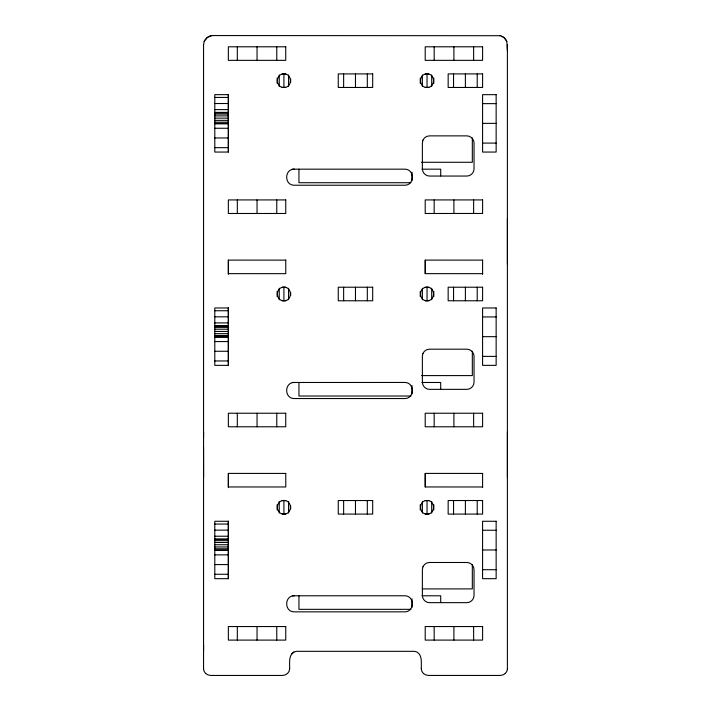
<?xml version="1.0" encoding="UTF-8"?>
<svg xmlns="http://www.w3.org/2000/svg" width="711" height="711" viewBox="0 0 711 711"><rect width="100%" height="100%" fill="white"/><g stroke="black" fill="none" stroke-linecap="round" stroke-linejoin="round"><path stroke-width="1.07" d="M203.55 438.038L203.604 431.87M203.55 651.347L203.604 645.17M507.396 50.916L506.819 41.54M507.396 264.225L507.396 218.561M507.396 477.534L507.396 431.87M203.604 44.749L204.181 41.549M289.644 668.838L289.066 671.415L287.502 673.513M507.396 668.838L506.819 671.415L505.254 673.513M204.128 41.54L206.83 37.719L211.14 35.71M421.303 668.847C421.125 663.221 422.636 655.72 417.09 652.049L414.415 651.329L296.531 651.329L293.856 652.067C288.302 655.72 289.821 663.23 289.644 668.847M204.866 40.118L208.163 36.821M291.661 654.022L293.856 652.067M287.502 673.495L285.182 674.926L282.356 675.45L210.838 675.45L208.012 674.917L205.692 673.495M505.254 673.495L502.935 674.926L500.109 675.45L428.591 675.441L425.765 674.917L423.445 673.495M209.541 36.128L212.793 35.559L499.913 35.71M294.39 169.165C284.124 168.925 284.124 185.473 294.39 185.233L404.586 185.233C414.842 185.473 414.842 168.925 404.586 169.165L292.265 169.174M294.39 382.465C284.124 382.225 284.124 398.782 294.39 398.542L404.586 398.542C414.842 398.782 414.842 382.225 404.586 382.465L292.265 382.482M294.39 595.774C284.124 595.534 284.124 612.091 294.39 611.842L404.586 611.842C414.842 612.091 414.842 595.534 404.586 595.774L292.265 595.791M283.911 73.908C275.246 73.686 275.246 87.684 283.911 87.462C292.568 87.684 292.568 73.686 283.911 73.908L283.911 87.462M427.035 73.908C418.379 73.686 418.379 87.684 427.035 87.462C435.692 87.684 435.692 73.686 427.035 73.908L427.035 87.462M283.911 287.217C275.246 286.995 275.246 300.993 283.911 300.771C292.568 300.993 292.568 286.995 283.911 287.217L283.911 300.771M427.035 287.217C418.379 286.995 418.379 300.993 427.035 300.771C435.692 300.993 435.692 286.995 427.035 287.217L427.035 300.771M283.911 500.517C275.246 500.295 275.246 514.302 283.911 514.08C292.568 514.302 292.568 500.295 283.911 500.517L283.911 514.08M427.035 500.517C418.379 500.295 418.379 514.302 427.035 514.08C435.692 514.302 435.692 500.295 427.035 500.517L427.035 514.08M282.045 73.908L285.769 73.908M425.169 73.908L428.902 73.908M282.045 87.462L285.769 87.462M425.169 87.462L428.902 87.462M214.802 97.434L228.355 97.434M214.802 103.522L228.355 103.522M482.582 103.637L496.145 103.637M214.802 109.61L228.355 109.61M214.802 112.382L228.355 112.382M214.802 112.836L228.355 112.836M214.802 114.062L228.355 114.062M214.802 115.893L228.355 115.893M214.802 118.124L228.355 118.124M214.802 120.346L228.355 120.346M214.802 122.176L228.355 122.176M214.802 123.403L228.355 123.403M482.582 123.359L496.145 123.359M214.802 123.856L228.355 123.856M214.802 128.264L228.355 128.264M214.802 137.961L228.355 137.961M482.582 143.089L496.145 143.089M214.802 147.657L228.355 147.657M421.525 162.286L472.326 162.286L472.326 137.934M421.979 169.174L440.704 169.174L440.704 175.946M410.905 182.718L298.949 182.718L298.949 169.174M285.795 260.119L228.347 260.102L228.347 273.646L285.795 273.664L285.742 260.102M482.653 260.119L425.205 260.102L425.205 273.646L482.653 273.664M282.045 287.217L285.769 287.217M425.169 287.217L428.902 287.217M282.045 300.771L285.769 300.771M425.169 300.771L428.902 300.771M214.802 310.743L228.355 310.743M214.802 316.83L228.355 316.83M482.582 316.937L496.145 316.937M214.802 322.918L228.355 322.918M214.802 325.682L228.355 325.682M214.802 326.136L228.355 326.136M214.802 327.371L228.355 327.371M214.802 329.193L228.355 329.193M214.802 331.424L228.355 331.424M214.802 333.655L228.355 333.655M214.802 335.476L228.355 335.476M214.802 336.712L228.355 336.712M482.582 336.667L496.145 336.667M214.802 337.165L228.355 337.165M214.802 341.573L228.355 341.573M214.802 351.27L228.355 351.27M482.582 356.398L496.145 356.398M214.802 360.957L228.355 360.957M421.525 375.595L472.326 375.595L472.326 351.243M421.979 382.482L440.704 382.482L440.704 389.255M410.905 396.027L298.949 396.027L298.949 382.482M285.795 473.428L228.347 473.41L228.347 486.955L285.795 486.973L285.742 473.41M482.653 473.428L425.205 473.41L425.205 486.955L482.653 486.973M282.045 500.517L285.769 500.517M425.169 500.517L428.902 500.517M282.045 514.08L285.769 514.08M425.169 514.08L428.902 514.08M214.802 524.043L228.355 524.043M214.802 530.13L228.355 530.13M482.582 530.246L496.145 530.246M214.802 536.227L228.355 536.227M214.802 538.991L228.355 538.991M214.802 539.445L228.355 539.445M214.802 540.68L228.355 540.68M214.802 542.502L228.355 542.502M214.802 544.733L228.355 544.733M214.802 546.963L228.355 546.963M214.802 548.785L228.355 548.785M214.802 550.021L228.355 550.021M482.582 549.976L496.145 549.976M214.802 550.474L228.355 550.474M214.802 554.873L228.355 554.873M214.802 564.57L228.355 564.57M482.582 569.707L496.145 569.707M214.802 574.266L228.355 574.266M422.254 588.904L472.326 588.904L472.326 564.552M421.979 595.791L440.704 595.791L440.704 602.564M410.905 609.336L298.949 609.336L298.949 595.791M499.86 35.701L501.459 36.137M501.406 36.128L504.17 37.727L506.872 41.549M502.837 36.812L504.117 37.719M423.445 673.513L421.881 671.397L421.303 668.838M205.692 673.513L204.128 671.397L203.55 668.838M505.228 38.829L506.134 40.109M203.55 446.792L203.604 477.534M507.396 44.731L507.396 668.847M482.6 260.102L482.582 274.33M482.6 473.41L482.582 487.63M477.214 73.908L477.214 87.462M477.214 287.217L477.214 300.771M477.214 500.517L477.214 514.08M473.633 46.802L473.633 60.355M473.633 199.924L473.633 213.487M473.633 413.233L473.633 426.787M473.633 626.542L473.633 640.096M465.385 73.908L465.385 87.462M465.385 287.217L465.385 300.771M465.385 500.517L465.385 514.08M453.902 46.802L453.902 60.355M453.902 199.924L453.902 213.487M453.902 413.233L453.902 426.787M453.902 626.542L453.902 640.096M453.547 73.908L453.547 87.462M453.547 287.217L453.547 300.771M453.547 500.517L453.547 514.08M434.172 46.802L434.172 60.355M434.172 199.924L434.172 213.487M434.172 413.233L434.172 426.787M434.172 626.542L434.172 640.096M433.817 78.077L433.817 83.294M433.817 291.386L433.817 296.603M433.817 504.694L433.817 509.903M431.693 74.948L431.693 86.422M431.693 288.257L431.693 299.731M431.693 501.566L431.693 513.031M425.258 260.119L425.258 273.664M425.258 473.428L425.258 486.973M422.378 74.948L422.378 86.422M422.378 288.257L422.378 299.731M422.378 501.566L422.378 513.031M420.254 78.077L420.254 83.294M420.254 291.386L420.254 296.603M420.254 504.694L420.254 509.903M412.007 172.222L412.007 180.603M412.007 385.531L412.007 393.912M412.007 598.831L412.007 607.212M367.311 73.908L367.311 87.462M367.311 287.217L367.311 300.771M367.311 500.517L367.311 514.08M355.473 73.908L355.473 87.462M355.473 287.217L355.473 300.771M355.473 500.517L355.473 514.08M343.635 73.908L343.635 87.462M343.635 287.217L343.635 300.771M343.635 500.517L343.635 514.08M290.683 79.125L290.683 82.254M290.683 292.425L290.683 295.554M290.683 505.734L290.683 508.863M288.568 74.948L288.568 86.422M288.568 288.257L288.568 299.731M288.568 501.566L288.568 513.031M279.245 74.948L279.245 86.422M279.245 288.257L279.245 299.731M279.245 501.566L279.245 513.031M277.13 78.077L277.13 83.294M277.13 291.386L277.13 296.603M277.13 504.694L277.13 509.903M276.775 46.802L276.775 60.355M276.775 199.924L276.775 213.487M276.775 413.233L276.775 426.787M276.775 626.542L276.775 640.096M257.044 46.802L257.044 60.355M257.044 199.924L257.044 213.487M257.044 413.233L257.044 426.787M257.044 626.542L257.044 640.096M237.314 46.802L237.314 60.355M237.314 199.924L237.314 213.487M237.314 413.233L237.314 426.787M237.314 626.542L237.314 640.096M228.4 260.119L228.355 274.33M228.4 473.428L228.355 487.63M228.347 94.661L228.347 152.056M228.347 307.97L228.347 365.365M228.347 521.279L228.347 578.674M203.55 44.731L203.55 668.847M422.929 140.174L422.378 142.902L422.378 169.022C422.458 172.791 425.631 175.964 429.408 176.052L466.994 176.052C470.771 175.964 473.944 172.791 474.033 169.022L474.033 142.902C473.944 139.134 470.771 135.961 466.994 135.872L429.408 135.872L426.671 136.432L424.44 137.943L422.929 140.174M422.929 353.483L422.378 356.211L422.378 382.322C422.458 386.1 425.631 389.273 429.408 389.352L466.994 389.352C470.771 389.273 473.944 386.1 474.033 382.322L474.033 356.211C473.944 352.434 470.771 349.261 466.994 349.181L429.408 349.181L426.671 349.732L424.44 351.243L422.929 353.483M422.929 566.791L422.378 569.52L422.378 595.631C422.458 599.409 425.631 602.581 429.408 602.661L466.994 602.661C470.771 602.581 473.944 599.409 474.033 595.631L474.033 569.52C473.944 565.743 470.771 562.57 466.994 562.49L429.408 562.49L426.671 563.041L424.44 564.552L422.929 566.791M285.742 46.802L228.347 46.802L228.347 60.355L285.742 60.346L285.742 46.802M482.6 46.802L425.205 46.802L425.205 60.355L482.6 60.346L482.6 46.802M372.688 73.917L338.258 73.917L338.258 87.462L372.688 87.462L372.688 73.908M482.6 73.917L448.161 73.908L448.161 87.462L482.6 87.462L482.6 73.908M228.355 94.661L214.802 94.661L214.802 152.056L228.355 152.056L228.355 94.661M496.145 94.661L482.582 94.661L482.582 152.056L496.145 152.056L496.145 94.661M285.742 199.924L228.347 199.924L228.347 213.487L285.742 213.487L285.742 199.924M482.6 199.924L425.205 199.924L425.205 213.487L482.6 213.469L482.6 199.924M372.688 287.217L338.258 287.217L338.258 300.771L372.688 300.771L372.688 287.217M482.6 287.217L448.161 287.217L448.161 300.771L482.6 300.771L482.6 287.217M228.355 307.97L214.802 307.97L214.802 365.365L228.355 365.365L228.355 307.97M496.145 307.97L482.582 307.97L482.582 365.365L496.145 365.365L496.145 307.97M285.742 413.233L228.347 413.233L228.347 426.787L285.742 426.778L285.742 413.233M482.6 413.233L425.205 413.233L425.205 426.787L482.6 426.787L482.6 413.233M372.688 500.535L338.258 500.535L338.258 514.08L372.688 514.08L372.688 500.517M482.6 500.517L448.161 500.535L448.161 514.08L482.6 514.08L482.6 500.517M228.355 521.279L214.802 521.279L214.802 578.674L228.355 578.674L228.355 521.279M496.145 521.279L482.582 521.279L482.582 578.674L496.145 578.674L496.145 521.279M285.742 626.542L228.347 626.542L228.347 640.096L285.742 640.096L285.742 626.542M482.6 626.542L425.205 626.542L425.205 640.096L482.6 640.087L482.6 626.542"/></g></svg>
